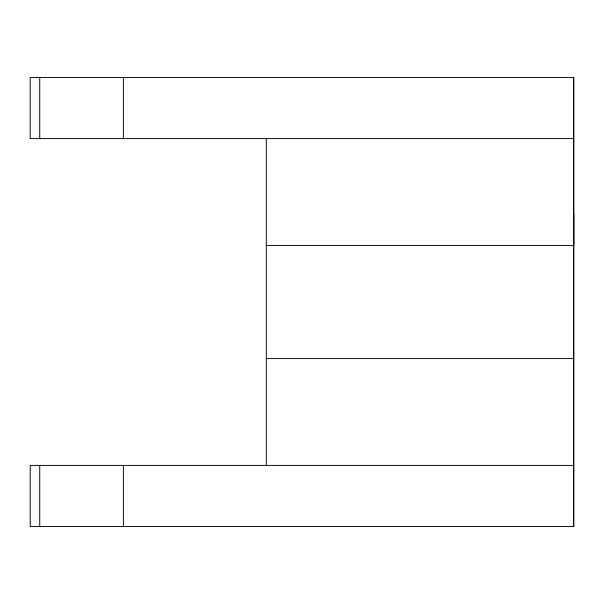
<?xml version="1.0" encoding="UTF-8"?>
<svg xmlns="http://www.w3.org/2000/svg" width="604" height="604" viewBox="0 0 604 604"><rect width="100%" height="100%" fill="white"/><g stroke="black" fill="none" stroke-linecap="round" stroke-linejoin="round"><path stroke-width="0.91" d="M573.8 138.603L30.2 138.603L30.2 77.554L573.8 77.554L573.8 526.446L30.2 526.446L30.2 465.397L573.8 465.397M573.8 213.589L573.8 245.428L266.326 245.428M266.326 358.572L573.8 358.572M573.596 77.554L573.596 526.446M266.326 138.603L266.326 465.397M123.39 77.554L123.39 138.603M123.39 465.397L123.39 526.446M39.736 77.554L39.736 138.603M39.736 465.397L39.736 526.446"/></g></svg>
